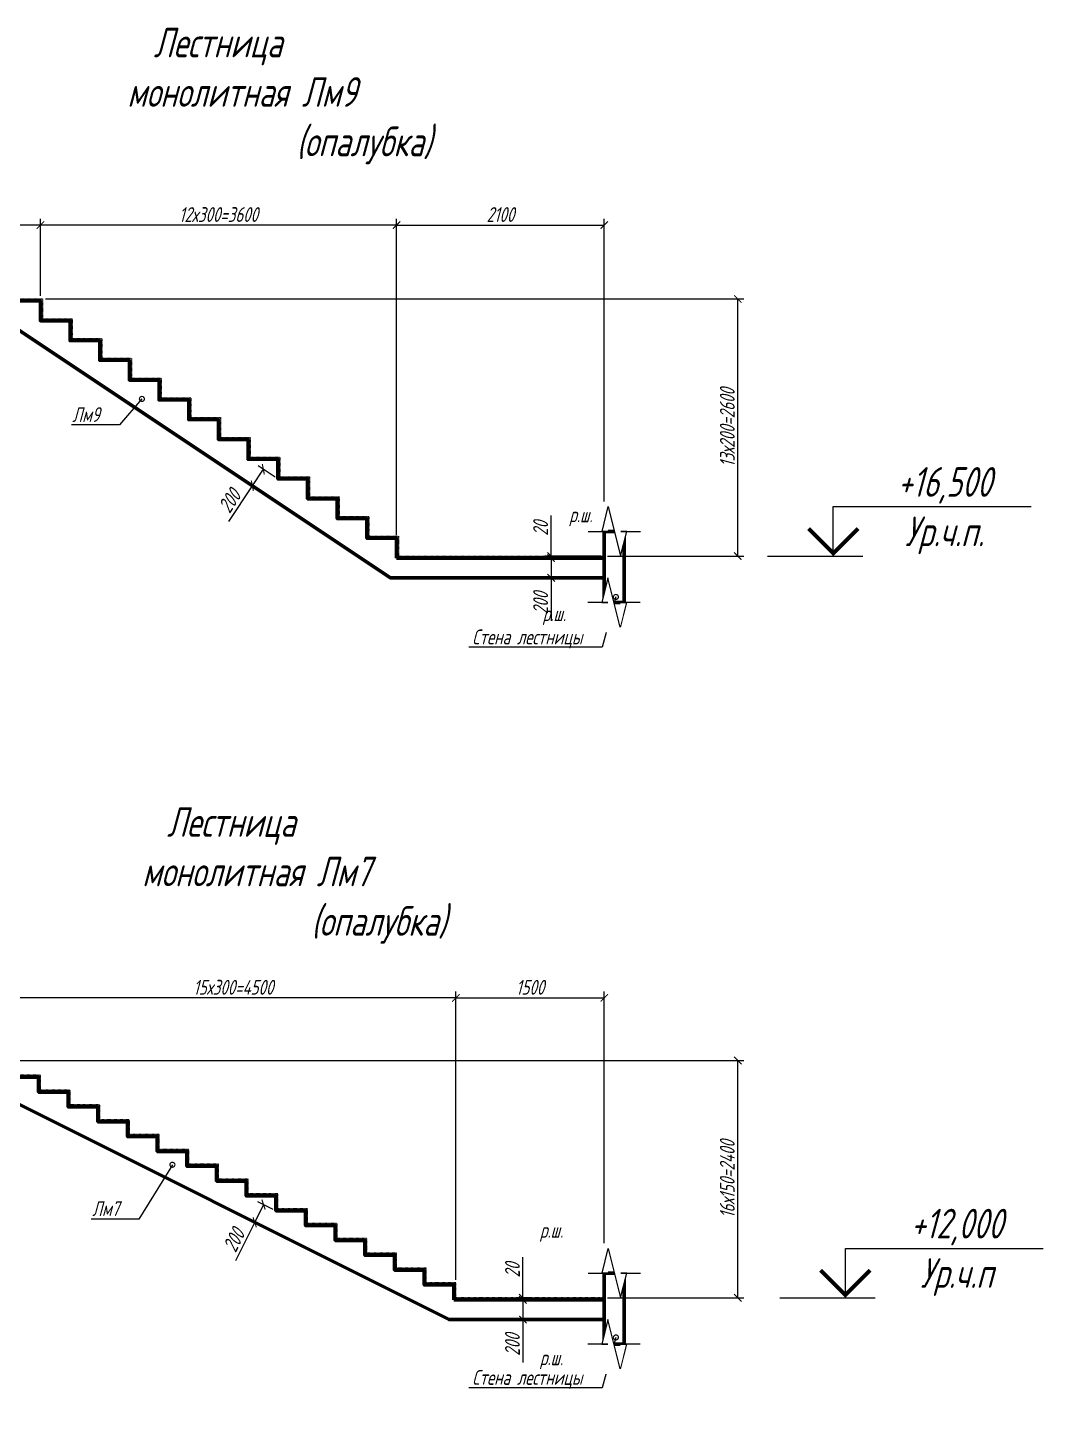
# Model space of a CAD drawing. Header units: millimetres. Extents: x 645 to 249636, y -127504 to 76561.
# Drawn here: x 144002 to 154266, y -23039 to -9018 of the extents above; entities that cross this region are included whole.
import ezdxf
from ezdxf import colors
from ezdxf.entities.mleader import LeaderData, LeaderLine
from ezdxf.enums import TextEntityAlignment as Align
from ezdxf.math import Vec2, Vec3

# ---------------------------------------------------------------- set-up
doc = ezdxf.new("R2010")
doc.units = ezdxf.units.MM
doc.linetypes.add('JIS_02_1.0', pattern=[2, 1, -1])
doc.layers.get('Defpoints').update_dxf_attribs({"color": 8})
for name, color, linetype, lineweight in [('монолит', 5, 'Continuous', 50), ('Обозначение', 94, 'Continuous', 25), ('Обозначения @ 100', 82, 'Continuous', 25), ('Основная', 7, 'Continuous', 60)]:
    doc.layers.add(name, color=color, linetype=linetype, lineweight=lineweight)
doc.layers.add('пол', color=7, linetype='JIS_02_1.0')
doc.styles.get("Standard").update_dxf_attribs({"font": 'simplex.shx', "width": 0.7, "oblique": 15, "height": 3})
doc.dimstyles.new('Default', dxfattribs={"dimtxt": 3, "dimasz": 1.5, "dimexe": 1.25, "dimexo": 0.625, "dimtad": 1, "dimdec": 0, "dimtxsty": 'Standard', "dimblk": 'ARCHTICK', "dimcen": 2.5, "dimadec": 0, "dimazin": 0, "dimtfac": 1, "dimtdec": 0, "dimtmove": 0, "dimatfit": 3, "dimfxl": 1, "dimarcsym": 0})

# ---------------------------------------------------------------- blocks, each defined once
blk = doc.blocks.new('_ArchTick')
at = {"color": 0, "linetype": 'ByBlock', "const_width": 0.15}
blk.add_lwpolyline([(-0.5, -0.5), (0.5, 0.5)], dxfattribs=at)
blk = doc.blocks.new('*D45')
at = {"layer": 'Defpoints', "color": 0, "transparency": 16777216}
for p in [(142330, -11014), (142330, -11399), (144130, -11761)]:
    blk.add_point(p, dxfattribs=at)
at = {"layer": 'Обозначение', "color": 0, "lineweight": -2, "transparency": 16777216}
for p, q in [((142330, -11368), (142330, -10951)), ((144130, -11014), (142330, -11014)), ((144130, -11730), (144130, -10951))]:
    blk.add_line(p, q, dxfattribs=at)
at = {"layer": 'Обозначение', "color": 0, "lineweight": -2, "transparency": 16777216, "xscale": 75, "yscale": 75, "zscale": 75, "rotation": 180}
blk.add_blockref('_ArchTick', (142330, -11014), dxfattribs=at)
at = {"layer": 'Обозначение', "color": 0, "lineweight": -2, "transparency": 16777216, "xscale": 75, "yscale": 75, "zscale": 75}
blk.add_blockref('_ArchTick', (144130, -11014), dxfattribs=at)
at = {"layer": 'Обозначение', "color": 0, "transparency": 16777216, "insert": (143230, -10907), "char_height": 150, "attachment_point": 5}
blk.add_mtext('1800', dxfattribs=at)
blk = doc.blocks.new('*D60')
at = {"layer": 'Defpoints', "color": 0, "transparency": 16777216}
for p in [(149830, -18828), (148330, -21711), (149830, -21861)]:
    blk.add_point(p, dxfattribs=at)
at = {"layer": 'Обозначение', "color": 0, "lineweight": -2, "transparency": 16777216}
for p, q in [((148330, -21680), (148330, -18765)), ((149830, -21830), (149830, -18765)), ((148330, -18828), (149830, -18828))]:
    blk.add_line(p, q, dxfattribs=at)
at = {"layer": 'Обозначение', "color": 0, "lineweight": -2, "transparency": 16777216, "xscale": 75, "yscale": 75, "zscale": 75, "rotation": 180}
blk.add_blockref('_ArchTick', (148330, -18828), dxfattribs=at)
at = {"layer": 'Обозначение', "color": 0, "lineweight": -2, "transparency": 16777216, "xscale": 75, "yscale": 75, "zscale": 75}
blk.add_blockref('_ArchTick', (149830, -18828), dxfattribs=at)
at = {"layer": 'Обозначение', "color": 0, "transparency": 16777216, "insert": (149080, -18721), "char_height": 150, "attachment_point": 5}
blk.add_mtext('1500', dxfattribs=at)
blk = doc.blocks.new('*D44')
at = {"layer": 'Defpoints', "color": 0, "transparency": 16777216}
for p in [(149830, -11014), (147730, -14181), (149830, -14586)]:
    blk.add_point(p, dxfattribs=at)
at = {"layer": 'Обозначение', "color": 0, "lineweight": -2, "transparency": 16777216}
for p, q in [((147730, -14150), (147730, -10951)), ((147730, -11014), (149830, -11014)), ((149830, -14555), (149830, -10951))]:
    blk.add_line(p, q, dxfattribs=at)
at = {"layer": 'Обозначение', "color": 0, "lineweight": -2, "transparency": 16777216, "xscale": 75, "yscale": 75, "zscale": 75, "rotation": 180}
blk.add_blockref('_ArchTick', (147730, -11014), dxfattribs=at)
at = {"layer": 'Обозначение', "color": 0, "lineweight": -2, "transparency": 16777216, "xscale": 75, "yscale": 75, "zscale": 75}
blk.add_blockref('_ArchTick', (149830, -11014), dxfattribs=at)
at = {"layer": 'Обозначение', "color": 0, "transparency": 16777216, "insert": (148780, -10907), "char_height": 150, "attachment_point": 5}
blk.add_mtext('2100', dxfattribs=at)
blk = doc.blocks.new('_DotSmall')
at = {"color": 0, "linetype": 'ByBlock', "const_width": 0.5}
blk.add_lwpolyline([(-0.0625, 0, 1), (0.0625, 0, 1)], format="xyb", close=True, dxfattribs=at)
blk = doc.blocks.new('*D43')
at = {"layer": 'Defpoints', "color": 0, "transparency": 16777216}
for p in [(144130, -11014), (144130, -11761), (147730, -14181)]:
    blk.add_point(p, dxfattribs=at)
at = {"layer": 'Обозначение', "color": 0, "lineweight": -2, "transparency": 16777216}
for p, q in [((144130, -11730), (144130, -10951)), ((147730, -11014), (144130, -11014)), ((147730, -14150), (147730, -10951))]:
    blk.add_line(p, q, dxfattribs=at)
at = {"layer": 'Обозначение', "color": 0, "lineweight": -2, "transparency": 16777216, "xscale": 75, "yscale": 75, "zscale": 75, "rotation": 180}
blk.add_blockref('_ArchTick', (144130, -11014), dxfattribs=at)
at = {"layer": 'Обозначение', "color": 0, "lineweight": -2, "transparency": 16777216, "xscale": 75, "yscale": 75, "zscale": 75}
blk.add_blockref('_ArchTick', (147730, -11014), dxfattribs=at)
at = {"layer": 'Обозначение', "color": 0, "transparency": 16777216, "insert": (145930, -10907), "char_height": 150, "attachment_point": 5}
blk.add_mtext('12х300=3600', dxfattribs=at)
blk = doc.blocks.new('*D42')
at = {"layer": 'Defpoints', "color": 0, "transparency": 16777216}
for p in [(144150, -11761), (151179, -11761), (149830, -14361)]:
    blk.add_point(p, dxfattribs=at)
at = {"layer": 'Обозначение', "color": 0, "lineweight": -2, "transparency": 16777216}
for p, q in [((144181, -11761), (151241, -11761)), ((151179, -14361), (151179, -11761)), ((149861, -14361), (151241, -14361))]:
    blk.add_line(p, q, dxfattribs=at)
at = {"layer": 'Обозначение', "color": 0, "lineweight": -2, "transparency": 16777216, "xscale": 75, "yscale": 75, "zscale": 75}
for p, rotation in [((151179, -11761), 90), ((151179, -14361), 270)]:
    blk.add_blockref('_ArchTick', p, dxfattribs=dict(at, rotation=rotation))
at = {"layer": 'Обозначение', "color": 0, "transparency": 16777216, "insert": (151073, -13061), "char_height": 150, "attachment_point": 5, "rotation": 90}
blk.add_mtext('13х200=2600', dxfattribs=at)
blk = doc.blocks.new('*D58')
at = {"layer": 'Defpoints', "color": 0, "transparency": 16777216}
for p in [(143830, -18828), (143830, -19461), (148330, -21711)]:
    blk.add_point(p, dxfattribs=at)
at = {"layer": 'Обозначение', "color": 0, "lineweight": -2, "transparency": 16777216}
for p, q in [((143830, -19430), (143830, -18765)), ((148330, -21680), (148330, -18765)), ((148330, -18828), (143830, -18828))]:
    blk.add_line(p, q, dxfattribs=at)
at = {"layer": 'Обозначение', "color": 0, "lineweight": -2, "transparency": 16777216, "xscale": 75, "yscale": 75, "zscale": 75, "rotation": 180}
blk.add_blockref('_ArchTick', (143830, -18828), dxfattribs=at)
at = {"layer": 'Обозначение', "color": 0, "lineweight": -2, "transparency": 16777216, "xscale": 75, "yscale": 75, "zscale": 75}
blk.add_blockref('_ArchTick', (148330, -18828), dxfattribs=at)
at = {"layer": 'Обозначение', "color": 0, "transparency": 16777216, "insert": (146080, -18721), "char_height": 150, "attachment_point": 5}
blk.add_mtext('15х300=4500', dxfattribs=at)
blk = doc.blocks.new('*D49')
at = {"layer": 'Defpoints', "color": 0, "transparency": 16777216}
for p in [(143830, -19461), (151179, -19461), (149830, -21861)]:
    blk.add_point(p, dxfattribs=at)
at = {"layer": 'Обозначение', "color": 0, "lineweight": -2, "transparency": 16777216}
for p, q in [((143861, -19461), (151241, -19461)), ((151179, -21861), (151179, -19461)), ((149861, -21861), (151241, -21861))]:
    blk.add_line(p, q, dxfattribs=at)
at = {"layer": 'Обозначение', "color": 0, "lineweight": -2, "transparency": 16777216, "xscale": 75, "yscale": 75, "zscale": 75}
for p, rotation in [((151179, -19461), 90), ((151179, -21861), 270)]:
    blk.add_blockref('_ArchTick', p, dxfattribs=dict(at, rotation=rotation))
at = {"layer": 'Обозначение', "color": 0, "transparency": 16777216, "insert": (151073, -20661), "char_height": 150, "attachment_point": 5, "rotation": 90}
blk.add_mtext('16х150=2400', dxfattribs=at)
blk = doc.blocks.new('*D41')
at = {"layer": 'Defpoints', "color": 0, "transparency": 16777216}
for p in [(149292, -14361), (149830, -14361), (149830, -14381)]:
    blk.add_point(p, dxfattribs=at)
at = {"layer": 'Обозначение', "color": 0, "lineweight": -2, "transparency": 16777216}
for p, q in [((149292, -14361), (149292, -13951)), ((149799, -14361), (149230, -14361)), ((149799, -14381), (149230, -14381)), ((149292, -14381), (149292, -14361)), ((149292, -14381), (149292, -14456))]:
    blk.add_line(p, q, dxfattribs=at)
at = {"layer": 'Обозначение', "color": 0, "lineweight": -2, "transparency": 16777216, "xscale": 75, "yscale": 75, "zscale": 75}
for p, rotation in [((149292, -14361), 270), ((149292, -14381), 90)]:
    blk.add_blockref('_ArchTick', p, dxfattribs=dict(at, rotation=rotation))
at = {"layer": 'Обозначение', "color": 0, "transparency": 16777216, "insert": (149186, -14081), "char_height": 150, "attachment_point": 5, "rotation": 90}
blk.add_mtext('20', dxfattribs=at)
blk = doc.blocks.new('*D40')
at = {"layer": 'Defpoints', "color": 0, "transparency": 16777216}
for p in [(149830, -14381), (149292, -14581), (149830, -14581)]:
    blk.add_point(p, dxfattribs=at)
at = {"layer": 'Обозначение', "color": 0, "lineweight": -2, "transparency": 16777216}
for p, q in [((149799, -14381), (149230, -14381)), ((149292, -14381), (149292, -14581)), ((149799, -14581), (149230, -14581)), ((149292, -14581), (149292, -15016))]:
    blk.add_line(p, q, dxfattribs=at)
at = {"layer": 'Обозначение', "color": 0, "lineweight": -2, "transparency": 16777216, "xscale": 75, "yscale": 75, "zscale": 75}
for p, rotation in [((149292, -14381), 90), ((149292, -14581), 270)]:
    blk.add_blockref('_ArchTick', p, dxfattribs=dict(at, rotation=rotation))
at = {"layer": 'Обозначение', "color": 0, "transparency": 16777216, "insert": (149186, -14836), "char_height": 150, "attachment_point": 5, "rotation": 90}
blk.add_mtext('200', dxfattribs=at)
blk = doc.blocks.new('*U24')
at = {"color": 0, "linetype": 'ByBlock', "lineweight": -2}
blk.add_line((-3, 0), (-12.63, 0), dxfattribs=at)
blk.add_lwpolyline([(-9.63, 0), (-9.63, 5), (-29.63, 5)], dxfattribs=at)
at = {"color": 0, "linetype": 'ByBlock', "lineweight": -2, "const_width": 0.4}
blk.add_lwpolyline([(-7.13, 2.78), (-9.63, 0.28), (-12.13, 2.78)], dxfattribs=at)
at = {"color": 0, "linetype": 'ByBlock', "lineweight": -2, "oblique": 15}
for tag, p in [('ОТМЕТКА', (-20.88, 7.5)), ('НТЕКСТ', (-20.88, 2.5))]:
    blk.add_attdef(tag, text='', height=3, dxfattribs=at).set_placement(p, align=Align.MIDDLE_CENTER)
blk = doc.blocks.new('*D48')
at = {"layer": 'Defpoints', "color": 0, "transparency": 16777216}
for p in [(146530, -13581), (146272, -13649), (146419, -13747)]:
    blk.add_point(p, dxfattribs=at)
at = {"layer": 'Обозначение', "color": 0, "lineweight": -2, "transparency": 16777216}
for p, q in [((146504, -13563), (146331, -13448)), ((146383, -13483), (146272, -13649)), ((146272, -13649), (146031, -14011)), ((146393, -13730), (146220, -13615))]:
    blk.add_line(p, q, dxfattribs=at)
at = {"layer": 'Обозначение', "color": 0, "lineweight": -2, "transparency": 16777216, "xscale": 75, "yscale": 75, "zscale": 75}
for p, rotation in [((146383, -13483), 56.30993247393813), ((146272, -13649), 236.3099324739381)]:
    blk.add_blockref('_ArchTick', p, dxfattribs=dict(at, rotation=rotation))
at = {"layer": 'Обозначение', "color": 0, "transparency": 16777216, "insert": (146042, -13803), "char_height": 150, "attachment_point": 5, "rotation": 56.3099}
blk.add_mtext('200', dxfattribs=at)
blk = doc.blocks.new('*D61')
at = {"layer": 'Defpoints', "color": 0, "transparency": 16777216}
for p in [(149007, -21861), (149103, -21861), (149103, -21881)]:
    blk.add_point(p, dxfattribs=at)
at = {"layer": 'Обозначение', "color": 0, "lineweight": -2, "transparency": 16777216}
for p, q in [((149007, -21861), (149007, -21451)), ((149072, -21861), (148945, -21861)), ((149007, -21881), (149007, -21861)), ((149072, -21881), (148945, -21881)), ((149007, -21881), (149007, -21956))]:
    blk.add_line(p, q, dxfattribs=at)
at = {"layer": 'Обозначение', "color": 0, "lineweight": -2, "transparency": 16777216, "xscale": 75, "yscale": 75, "zscale": 75}
for p, rotation in [((149007, -21861), 270), ((149007, -21881), 90)]:
    blk.add_blockref('_ArchTick', p, dxfattribs=dict(at, rotation=rotation))
at = {"layer": 'Обозначение', "color": 0, "transparency": 16777216, "insert": (148901, -21581), "char_height": 150, "attachment_point": 5, "rotation": 90}
blk.add_mtext('20', dxfattribs=at)
blk = doc.blocks.new('*D62')
at = {"layer": 'Defpoints', "color": 0, "transparency": 16777216}
for p in [(149172, -21881), (149007, -22081), (149172, -22081)]:
    blk.add_point(p, dxfattribs=at)
at = {"layer": 'Обозначение', "color": 0, "lineweight": -2, "transparency": 16777216}
for p, q in [((149141, -21881), (148945, -21881)), ((149007, -21881), (149007, -22081)), ((149141, -22081), (148945, -22081)), ((149007, -22081), (149007, -22516))]:
    blk.add_line(p, q, dxfattribs=at)
at = {"layer": 'Обозначение', "color": 0, "lineweight": -2, "transparency": 16777216, "xscale": 75, "yscale": 75, "zscale": 75}
for p, rotation in [((149007, -21881), 90), ((149007, -22081), 270)]:
    blk.add_blockref('_ArchTick', p, dxfattribs=dict(at, rotation=rotation))
at = {"layer": 'Обозначение', "color": 0, "transparency": 16777216, "insert": (148901, -22336), "char_height": 150, "attachment_point": 5, "rotation": 90}
blk.add_mtext('200', dxfattribs=at)
blk = doc.blocks.new('*D65')
at = {"layer": 'Defpoints', "color": 0, "transparency": 16777216}
for p in [(146511, -20981), (146296, -21097), (146421, -21160)]:
    blk.add_point(p, dxfattribs=at)
at = {"layer": 'Обозначение', "color": 0, "lineweight": -2, "transparency": 16777216}
for p, q in [((146483, -20967), (146329, -20890)), ((146385, -20918), (146296, -21097)), ((146296, -21097), (146101, -21486)), ((146393, -21146), (146240, -21069))]:
    blk.add_line(p, q, dxfattribs=at)
at = {"layer": 'Обозначение', "color": 0, "lineweight": -2, "transparency": 16777216, "xscale": 75, "yscale": 75, "zscale": 75}
for p, rotation in [((146385, -20918), 63.4349488229234), ((146296, -21097), 243.4349488229234)]:
    blk.add_blockref('_ArchTick', p, dxfattribs=dict(at, rotation=rotation))
at = {"layer": 'Обозначение', "color": 0, "transparency": 16777216, "insert": (146086, -21278), "char_height": 150, "attachment_point": 5, "rotation": 63.4349}
blk.add_mtext('200', dxfattribs=at)
blk = doc.blocks.new('*U124')
at = {"color": 0, "linetype": 'ByBlock', "lineweight": -2}
for points in [[(0, 0.64), (-3, 0.64), (-3, 1.25), (0, 1.25)], [(0, -0.64), (-3, -0.64), (-3, -1.25), (0, -1.25)]]:
    blk.add_wipeout(points, dxfattribs=at)
blk.add_wipeout([(-3, -1.25), (0, -1.25), (-2.5, -0.62), (2.5, 0.62), (0, 1.25), (-3, 1.25)], dxfattribs=at)
at = {"color": 0, "linetype": 'ByBlock', "lineweight": -2, "ltscale": 100}
for points in [[(0, 1.25), (0, 0.64), (0, 2.64)], [(0, -1.25), (-2.5, -0.62), (2.5, 0.62), (0, 1.25)], [(0, -2.64), (0, -0.64), (0, -1.25)]]:
    blk.add_lwpolyline(points, dxfattribs=at)

msp = doc.modelspace()

# ---------------------------------------------------------------- linework, layer by layer
at = {"layer": 'монолит', "ltscale": 5}
for p, q in [((149830.068, -14110.852), (149830.068, -14710.852)), ((150030.068, -14110.852), (150030.068, -14460.852)), ((149830.068, -14710.852), (149830.068, -14830.852)), ((149830.068, -21610.782), (149830.068, -22330.782))]:
    msp.add_line(p, q, dxfattribs=at)
at = {"layer": 'Основная', "color": 4, "ltscale": 5}
for points in [[(147729.999, -14380.783), (147729.999, -14180.783), (147429.999, -14180.783), (147429.999, -13980.783), (147129.999, -13980.783), (147129.999, -13780.783), (146829.999, -13780.783), (146829.999, -13580.783), (146529.999, -13580.783), (146529.999, -13380.783), (146229.999, -13380.783), (146229.999, -13180.783), (145929.999, -13180.783), (145929.999, -12980.783), (145629.999, -12980.783), (145629.999, -12780.783), (145329.999, -12780.783), (145329.999, -12580.783), (145029.999, -12580.783), (145029.999, -12380.783), (144729.999, -12380.783), (144729.999, -12180.783), (144429.999, -12180.783), (144429.999, -11980.783), (144129.999, -11980.783), (144129.999, -11780.783), (142330.073, -11780.783)], [(143463.046, -19680.783), (148263.046, -22080.783), (149830.068, -22080.783), (149830.068, -21880.783), (148310.259, -21880.783)], [(148310.259, -21880.783), (148310.259, -21730.783), (148010.259, -21730.783), (148010.259, -21580.783), (147710.259, -21580.783), (147710.259, -21430.783), (147410.998, -21430.783), (147410.998, -21280.783), (147110.998, -21280.783), (147110.998, -21130.783), (146810.998, -21130.783), (146810.998, -20980.783), (146510.998, -20980.783), (146510.998, -20830.783), (146210.998, -20830.783), (146210.998, -20680.783), (145910.998, -20680.783), (145910.998, -20530.783), (145610.998, -20530.783), (145610.998, -20380.783), (145310.998, -20380.783), (145310.998, -20230.783), (145010.998, -20230.783), (145010.998, -20080.783), (144710.998, -20080.783), (144710.998, -19930.783), (144410.998, -19930.783), (144410.998, -19780.783), (144110.998, -19780.783), (144110.998, -19630.783), (143810.998, -19630.783)]]:
    msp.add_lwpolyline(points, dxfattribs=at)
at = {"layer": 'Основная'}
for points in [[(149830.068, -14110.852), (150030.068, -14110.852), (150030.068, -14830.852), (149830.068, -14830.852)], [(149830.068, -21610.782), (150030.068, -21610.782), (150030.068, -22330.782), (149830.068, -22330.782)]]:
    msp.add_lwpolyline(points, close=True, dxfattribs=at)
msp.add_lwpolyline([(148097.144, -14580.783), (147669.444, -14580.783)], dxfattribs=at)
at = {"layer": 'пол'}
for p, q in [((144129.999, -11780.783), (144129.999, -11980.783)), ((149930.068, -14360.852), (150636.859, -14360.852))]:
    msp.add_line(p, q, dxfattribs=at)
for points in [[(142330.073, -11760.783), (144149.999, -11760.783), (144149.999, -11960.783), (144449.999, -11960.783), (144449.999, -12160.783), (144749.999, -12160.783), (144749.999, -12360.783), (145049.999, -12360.783), (145049.999, -12560.783), (145349.999, -12560.783), (145349.999, -12760.783), (145649.999, -12760.783), (145649.999, -12960.783), (145949.999, -12960.783), (145949.999, -13160.783), (146249.999, -13160.783), (146249.999, -13360.783), (146549.999, -13360.783), (146549.999, -13560.783), (146849.999, -13560.783), (146849.999, -13760.783), (147149.999, -13760.783), (147149.999, -13960.783), (147449.999, -13960.783), (147449.999, -14160.783), (147749.999, -14160.783), (147749.999, -14360.783), (149830.068, -14360.852)], [(149830.999, -21860.782), (148330.26, -21860.782), (148330.26, -21710.852), (148030.26, -21710.852), (148030.26, -21560.852), (147730.26, -21560.852), (147730.26, -21410.852), (147430.999, -21410.852), (147430.999, -21260.852), (147130.999, -21260.852), (147130.999, -21110.852), (146830.999, -21110.852), (146830.999, -20960.852), (146530.999, -20960.852), (146530.999, -20810.852), (146230.999, -20810.852), (146230.999, -20660.852), (145930.999, -20660.852), (145930.999, -20510.852), (145630.999, -20510.852), (145630.999, -20360.852), (145330.999, -20360.852), (145330.999, -20210.852), (145030.999, -20210.852), (145030.999, -20060.852), (144730.999, -20060.852), (144730.999, -19910.852), (144430.999, -19910.852), (144430.999, -19760.852), (144130.999, -19760.852), (144130.999, -19610.852), (143830.073, -19610.852)]]:
    msp.add_lwpolyline(points, dxfattribs=at)

# ---------------------------------------------------------------- block references
at = {"layer": 'Обозначение'}
ref = msp.add_blockref('*U24', (151180.455, -14360.852), dxfattribs=dict(at, xscale=-100, yscale=100, zscale=100))
ref.add_attrib('ОТМЕТКА', '+16,500', dxfattribs={"layer": '0', "color": 0, "linetype": 'ByBlock', "lineweight": -2, "height": 300, "oblique": 15, "width": 0.7}).set_placement((153268.721, -13610.852), align=Align.MIDDLE_CENTER)
ref.add_attrib('НТЕКСТ', 'Ур.ч.п.', dxfattribs={"layer": '0', "color": 0, "linetype": 'ByBlock', "lineweight": -2, "height": 300, "oblique": 15, "width": 0.7}).set_placement((153268.721, -14110.852), align=Align.MIDDLE_CENTER)
ref = msp.add_blockref('*U24', (151303.228, -21860.782), dxfattribs=dict(at, xscale=-100, yscale=100, zscale=100))
ref.add_attrib('ОТМЕТКА', '+12,000', dxfattribs={"layer": '0', "color": 0, "linetype": 'ByBlock', "lineweight": -2, "height": 300, "oblique": 15, "width": 0.7}).set_placement((153391.495, -21110.782), align=Align.MIDDLE_CENTER)
ref.add_attrib('НТЕКСТ', 'Ур.ч.п', dxfattribs={"layer": '0', "color": 0, "linetype": 'ByBlock', "lineweight": -2, "height": 300, "oblique": 15, "width": 0.7}).set_placement((153391.495, -21610.782), align=Align.MIDDLE_CENTER)

# ---------------------------------------------------------------- texts
at = {"layer": 'Обозначение', "char_height": 150, "attachment_point": 1}
for s, insert, width in [('\\pi267.20611;{\\H2x;Лестница монолитная Лм9\\P\\pi1709.8618;(опалубка)}', (145007.958, -9017.596), 2546.65672), ('р.ш.', (149475.033, -13868.412), 243.6856), ('р.ш.', (149206.863, -14868.138), 243.6856), ('\\pi251.46434;{\\H2x;Лестница монолитная Лм7\\P\\pi1709.8618;(опалубка)}', (145158.087, -16899.607), 2546.65672), ('р.ш.', (149177.948, -21103.53), 243.6856), ('р.ш.', (149177.948, -22392.299), 243.6856)]:
    msp.add_mtext(s, dxfattribs=dict(at, insert=insert, width=width))

# ---------------------------------------------------------------- dimensions: what is measured, and where the dimension line sits
at = {"layer": 'Обозначение'}
for base, p1, p2, picture, middle in [((142330.073, -11013.739), (144129.999, -11760.783), (142330.073, -11399.146), '*D45', (143230.036, -11013.739)), ((149830.068, -11013.739), (147729.999, -14180.783), (149830.068, -14585.852), '*D44', (148780.034, -11013.739)), ((149829.999, -18827.531), (148330.26, -21710.852), (149829.999, -21860.852), '*D60', (149080.13, -18827.531))]:
    dim = msp.add_linear_dim(base=base, p1=p1, p2=p2, dimstyle='Default', dxfattribs=at)
    dim.commit()
    dim.dimension.update_dxf_attribs({"geometry": picture, "text_midpoint": middle, "dimtype": 160})
for base, p1, p2, text, picture, middle in [((144129.999, -11013.739), (147729.999, -14180.783), (144129.999, -11760.783), '12х300=<>', '*D43', (145929.999, -11013.739)), ((143829.998, -18827.531), (148330.26, -21710.852), (143829.998, -19460.852), '15х300=<>', '*D58', (146080.129, -18827.531))]:
    dim = msp.add_linear_dim(base=base, p1=p1, p2=p2, text=text, dimstyle='Default', dxfattribs=at)
    dim.commit()
    dim.dimension.update_dxf_attribs({"geometry": picture, "text_midpoint": middle, "dimtype": 160})
dim = msp.add_linear_dim(base=(151178.972, -11760.783), p1=(149830.068, -14360.852), p2=(144149.999, -11760.783), angle=90, text='13х200=<>', dimstyle='Default', dxfattribs=at)
dim.commit()
dim.dimension.update_dxf_attribs({"geometry": '*D42', "text_midpoint": (151072.722, -13060.818)})
for p1, p2, distance, picture, middle in [((146529.999, -13580.783), (146419.059, -13747.193), -176.382, '*D48', (146042.436, -13802.605)), ((146510.998, -20980.783), (146421.408, -21159.964), -140.744, '*D65', (146086.442, -21277.6))]:
    dim = msp.add_aligned_dim(p1=p1, p2=p2, distance=distance, dimstyle='Default', dxfattribs=at)
    dim.commit()
    dim.dimension.update_dxf_attribs({"geometry": picture, "text_midpoint": middle})
for base, p1, p2, picture, middle in [((149292.442, -14360.852), (149830.068, -14380.783), (149830.068, -14360.852), '*D41', (149186.192, -14080.834)), ((149292.442, -14580.783), (149830.068, -14380.783), (149830.068, -14580.783), '*D40', (149186.192, -14835.801)), ((149007.356, -21860.782), (149103.175, -21880.783), (149103.175, -21860.782), '*D61', (148901.106, -21580.764)), ((149007.356, -22080.783), (149172.255, -21880.783), (149172.255, -22080.783), '*D62', (148901.106, -22335.801))]:
    dim = msp.add_linear_dim(base=base, p1=p1, p2=p2, angle=90, dimstyle='Default', dxfattribs=at)
    dim.commit()
    dim.dimension.update_dxf_attribs({"geometry": picture, "text_midpoint": middle})
dim = msp.add_linear_dim(base=(151178.972, -19460.852), p1=(149830.068, -21860.782), p2=(143829.998, -19460.852), angle=90, text='16х150=<>', dimstyle='Default', dxfattribs=at)
dim.commit()
dim.dimension.update_dxf_attribs({"geometry": '*D49', "text_midpoint": (151178.972, -20660.817), "dimtype": 160})

# ---------------------------------------------------------------- leaders
ml = msp.add_multileader_mtext('Standard', dxfattribs=at)
ml.set_content('Лм9', color=256)
ml.set_leader_properties()
ml.set_arrow_properties(name='DOTSMALL')
ml.build(insert=Vec2(0, 0))
ml.multileader.update_dxf_attribs({"text_left_attachment_type": 6, "text_right_attachment_type": 6, "dogleg_length": 2, "arrow_head_size": 100, "scale": 50})
ctx = ml.context
ctx.base_point, ctx.scale, ctx.char_height, ctx.arrow_head_size, ctx.landing_gap_size, ctx.plane_origin = Vec3(144330.333, -13034.94), 50, 150, 100, 100, Vec3(145156.159, -12771.395)
ctx.left_attachment, ctx.right_attachment, ctx.text_align_type = 6, 6, 2
notes = []
notes.append((ctx, [(0, (1, 1, 0), (144929.783, -13034.94), (-1, 0), 100, [(0, [(145156.159, -12771.395)], 0, [])])]))
ctx.mtext.insert, ctx.mtext.alignment, ctx.mtext.flow_direction = Vec3(144729.783, -12854.94), 3, 5
ml = msp.add_multileader_mtext('Standard', dxfattribs=at)
ml.set_content('Стена лестницы', color=256)
ml.set_leader_properties()
ml.set_arrow_properties(name='DOTSMALL')
ml.build(insert=Vec2(0, 0))
ml.multileader.update_dxf_attribs({"text_left_attachment_type": 6, "text_right_attachment_type": 6, "dogleg_length": 2, "arrow_head_size": 100, "scale": 50})
ctx = ml.context
ctx.base_point, ctx.scale, ctx.char_height, ctx.arrow_head_size, ctx.landing_gap_size, ctx.plane_origin = Vec3(148119.677, -15283.287), 50, 150, 100, 100, Vec3(149932.146, -14798.502)
ctx.left_attachment, ctx.right_attachment, ctx.text_align_type = 6, 6, 2
notes.append((ctx, [(0, (1, 1, 0), (149806.902, -15283.287), (-1, 0), 100, [(0, [(149947.23, -14773.818)], 0, [])])]))
ctx.mtext.insert, ctx.mtext.alignment, ctx.mtext.flow_direction = Vec3(149606.902, -15103.287), 3, 5
ml = msp.add_multileader_mtext('Standard', dxfattribs=at)
ml.set_content('Лм7', color=256)
ml.set_leader_properties()
ml.set_arrow_properties(name='DOTSMALL')
ml.build(insert=Vec2(0, 0))
ml.multileader.update_dxf_attribs({"text_left_attachment_type": 6, "text_right_attachment_type": 6, "dogleg_length": 2, "arrow_head_size": 100, "scale": 50})
ctx = ml.context
ctx.base_point, ctx.scale, ctx.char_height, ctx.arrow_head_size, ctx.landing_gap_size, ctx.plane_origin = Vec3(144511.087, -21064.137), 50, 150, 100, 100, Vec3(145464.454, -20515.591)
ctx.left_attachment, ctx.right_attachment, ctx.text_align_type = 6, 6, 2
notes.append((ctx, [(0, (1, 1, 0), (145126.28, -21064.137), (-1, 0), 100, [(0, [(145464.454, -20515.591)], 0, [])])]))
ctx.mtext.insert, ctx.mtext.alignment, ctx.mtext.flow_direction = Vec3(144926.28, -20884.137), 3, 5
ml = msp.add_multileader_mtext('Standard', dxfattribs=at)
ml.set_content('Стена лестницы', color=256)
ml.set_leader_properties()
ml.set_arrow_properties(name='DOTSMALL')
ml.build(insert=Vec2(0, 0))
ml.multileader.update_dxf_attribs({"text_left_attachment_type": 6, "text_right_attachment_type": 6, "dogleg_length": 2, "arrow_head_size": 100, "scale": 50})
ctx = ml.context
ctx.base_point, ctx.scale, ctx.char_height, ctx.arrow_head_size, ctx.landing_gap_size, ctx.plane_origin = Vec3(148119.677, -22771.295), 50, 150, 100, 100, Vec3(149932.146, -22286.51)
ctx.left_attachment, ctx.right_attachment, ctx.text_align_type = 6, 6, 2
notes.append((ctx, [(0, (1, 1, 0), (149806.902, -22771.295), (-1, 0), 100, [(0, [(149947.23, -22261.827)], 0, [])])]))
ctx.mtext.insert, ctx.mtext.alignment, ctx.mtext.flow_direction = Vec3(149606.902, -22591.295), 3, 5
for ctx, leaders in notes:
    for number, flags, end, landing, length, lines in leaders:
        leader = LeaderData()
        leader.index, (leader.has_last_leader_line, leader.has_dogleg_vector, leader.attachment_direction) = number, flags
        leader.last_leader_point, leader.dogleg_vector, leader.dogleg_length = Vec3(end), Vec3(landing), length
        for number, points, colour, breaks in lines:
            line = LeaderLine()
            line.index, line.vertices, line.color, line.breaks = number, Vec3.list(points), colors.encode_raw_color(colour), breaks
            leader.lines.append(line)
        ctx.leaders.append(leader)

# ---------------------------------------------------------------- next in the draw order: block references
at = {"layer": 'Обозначения @ 100', "ltscale": 100, "xscale": 100, "yscale": 100, "zscale": 100}
for p, rotation in [((149931.747, -14110.852), 270), ((149928.39, -14830.852), 90.00000000000001), ((149931.747, -21610.782), 270), ((149928.39, -22330.782), 90.00000000000001)]:
    msp.add_blockref('*U124', p, dxfattribs=dict(at, rotation=rotation))

# ---------------------------------------------------------------- next in the draw order: linework, layer by layer
at = {"layer": 'Основная', "color": 4, "ltscale": 5}
msp.add_lwpolyline([(143769.444, -11980.783), (147669.444, -14580.783), (149830.068, -14580.783), (149830.068, -14380.783), (147729.999, -14380.783)], dxfattribs=at)

doc.saveas('drawing.dxf')
